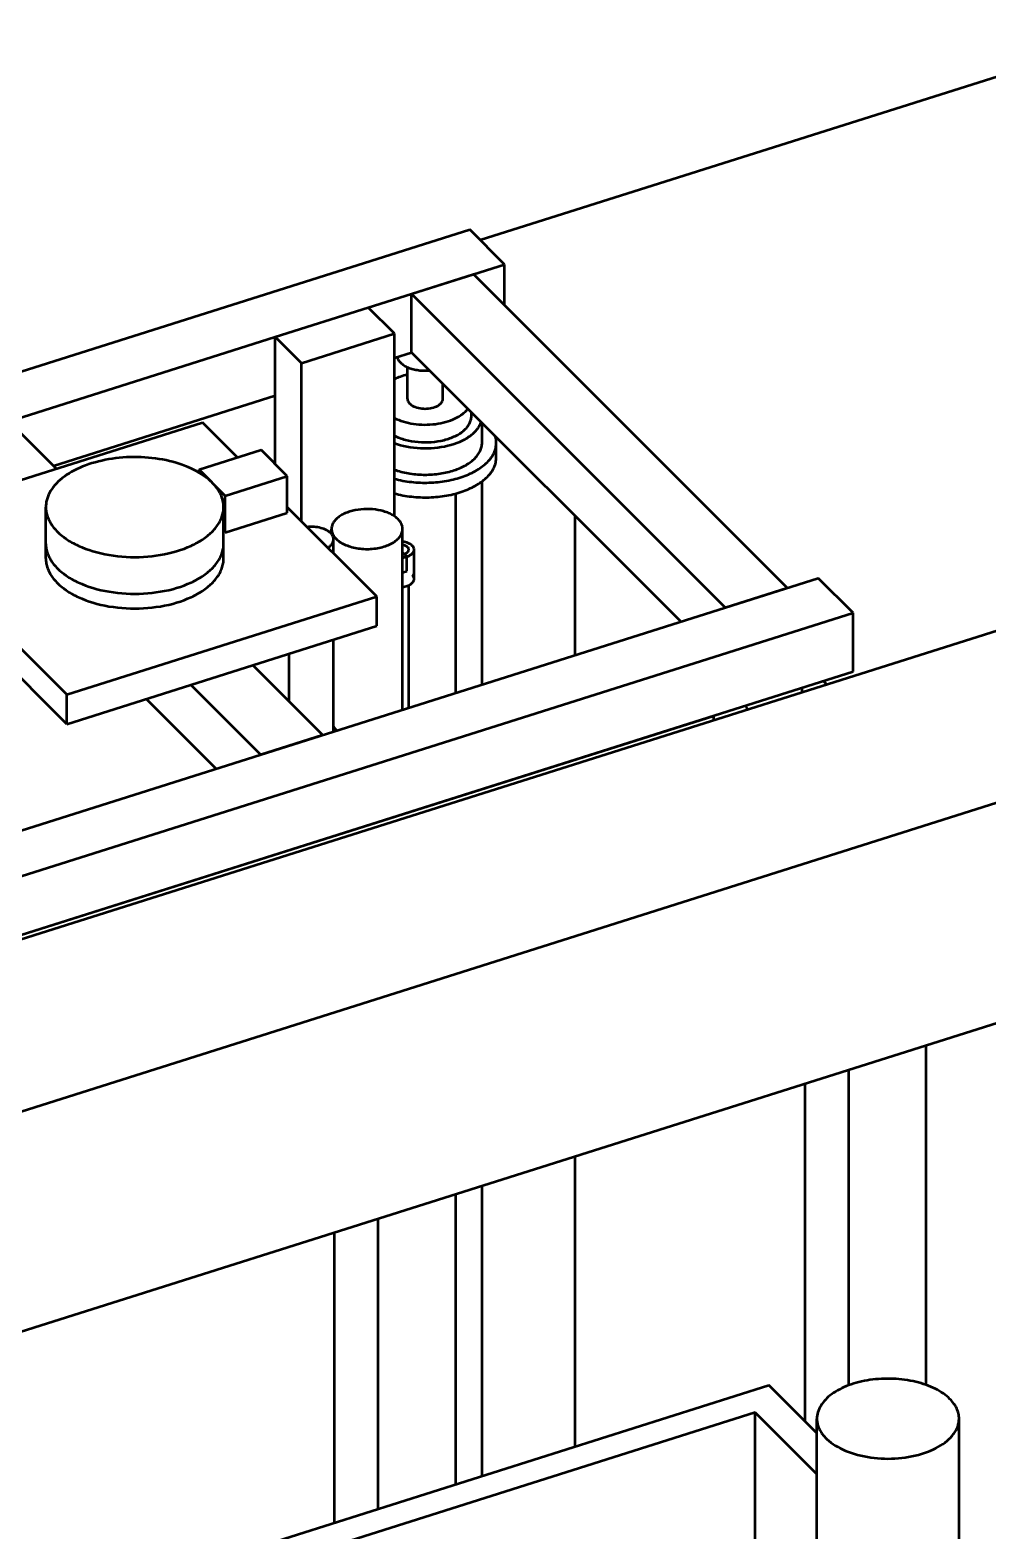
# Model space of a CAD drawing. Header units: millimetres. Extents: x 0 to 1800, y -680 to 297.
# Drawn here: x 330.96 to 340.69, y 106.48 to 121.73 of the extents above; entities that cross this region are included whole.
import ezdxf

# ---------------------------------------------------------------- set-up
doc = ezdxf.new("R2010")
doc.units = ezdxf.units.MM
doc.layers.add('OUTLINE', color=7, linetype='Continuous', lineweight=50)

# ---------------------------------------------------------------- blocks, each defined once
blk = doc.blocks.new('D-01_R03_1of1')
at = {"layer": 'OUTLINE'}
for p, q in [((319.74256, 108.96365), (380.16338, 128.09236)), ((319.74256, 107.21519), (381.49081, 126.76415)), ((335.53532, 119.59352), (356.8056, 126.32751)), ((297.95147, 98.0783), (381.49081, 124.52613)), ((324.73106, 116.31286), (335.42913, 119.69978)), ((335.78311, 119.34559), (335.42913, 119.69978)), ((334.39865, 118.90728), (335.78311, 119.34559)), ((335.78311, 118.93114), (335.78311, 119.34559)), ((334.83916, 119.04674), (335.46846, 119.24597)), ((338.65428, 116.05829), (335.46846, 119.24597)), ((338.02498, 115.85906), (334.83916, 119.04674)), ((334.83916, 118.44994), (334.83916, 119.04674)), ((333.4547, 118.60844), (334.39865, 118.90728)), ((334.66414, 118.64164), (334.39865, 118.90728)), ((325.08504, 115.95867), (333.4547, 118.60844)), ((333.72019, 118.3428), (333.4547, 118.60844)), ((333.4547, 117.31536), (333.4547, 118.60844)), ((333.72019, 118.3428), (334.66414, 118.64164)), ((334.66414, 116.78631), (334.66414, 118.64164)), ((334.66414, 118.39453), (334.83916, 118.44994)), ((337.57189, 115.71561), (334.83916, 118.44994)), ((333.72019, 116.73474), (333.72019, 118.3428)), ((334.79631, 117.98064), (334.79631, 118.30135)), ((335.15732, 117.98064), (335.15732, 118.13159)), ((331.20182, 117.29839), (333.4547, 118.01163)), ((331.23013, 117.27005), (330.74872, 117.75175)), ((335.44613, 117.8016), (335.44613, 117.84261)), ((329.56879, 116.74408), (332.71528, 117.74024)), ((333.07103, 117.38428), (332.71528, 117.74024)), ((335.55444, 117.53304), (335.55444, 117.73424)), ((332.68086, 117.26075), (333.31016, 117.45999)), ((333.57565, 117.19434), (333.31016, 117.45999)), ((335.69884, 117.38384), (335.69884, 117.53304)), ((332.94635, 116.99511), (332.68086, 117.26075)), ((332.68086, 117.22903), (332.68086, 117.26075)), ((332.94635, 116.99511), (333.57565, 117.19434)), ((333.57565, 116.82134), (333.57565, 117.19434)), ((335.55695, 115.0777), (335.55695, 117.14191)), ((332.94635, 116.62211), (332.94635, 116.99511)), ((335.28655, 114.9921), (335.28655, 117.01675)), ((331.12445, 116.50589), (331.12445, 116.8789)), ((332.92951, 116.50589), (332.92951, 116.8789)), ((334.48518, 115.9693), (333.57565, 116.87936)), ((331.33869, 114.97315), (329.56879, 116.74408)), ((332.94635, 116.62211), (333.57565, 116.82134)), ((336.5009, 115.37655), (336.5009, 116.78723)), ((332.94635, 116.62211), (332.92951, 116.63896)), ((334.02584, 116.60411), (334.02584, 116.6562)), ((334.04612, 116.40862), (334.04612, 116.55149)), ((334.74786, 114.82155), (334.74786, 116.6562)), ((331.33869, 114.67474), (329.56879, 116.44568)), ((331.12445, 116.35669), (331.12445, 116.50589)), ((332.92951, 116.35669), (332.92951, 116.50589)), ((334.76443, 116.40274), (334.74786, 116.41931)), ((334.74786, 116.36252), (334.79098, 116.37617)), ((334.79098, 116.37617), (334.76443, 116.40274)), ((334.79098, 116.22697), (334.79098, 116.37617)), ((334.86459, 116.14861), (334.86459, 116.44701)), ((334.74786, 116.21332), (334.79098, 116.22697)), ((328.27086, 112.77099), (338.96893, 116.1579)), ((334.81044, 114.84136), (334.81044, 116.08516)), ((339.32291, 115.80372), (338.96893, 116.1579)), ((331.33869, 114.97315), (334.48518, 115.9693)), ((334.48518, 115.6709), (334.48518, 115.9693)), ((338.02498, 115.85906), (338.65428, 116.05829)), ((328.62484, 112.4168), (339.32291, 115.80372)), ((339.32291, 115.20691), (339.32291, 115.80372)), ((331.33869, 114.67474), (334.48518, 115.6709)), ((334.04612, 114.59938), (334.04612, 115.53189)), ((333.59485, 114.90395), (333.59485, 115.38903)), ((328.62484, 111.82), (339.32291, 115.20691)), ((333.93454, 114.56406), (333.22658, 115.27244)), ((333.30524, 114.36483), (332.59728, 115.07321)), ((338.80543, 114.99879), (338.80543, 115.04308)), ((339.05447, 115.07763), (339.02085, 115.11128)), ((331.33869, 114.67474), (331.33869, 114.97315)), ((332.85215, 114.22139), (332.14419, 114.92976)), ((330.04076, 112.26826), (337.90699, 114.75864)), ((337.90699, 114.71435), (337.90699, 114.75864)), ((333.30524, 114.36483), (333.93454, 114.56406)), ((340.06528, 107.95903), (340.06528, 111.41117)), ((339.27866, 107.95543), (339.27866, 111.16213)), ((338.83619, 107.58731), (338.83619, 111.02205)), ((336.5009, 107.33366), (336.5009, 110.28272)), ((335.55695, 107.03481), (335.55695, 109.98387)), ((335.28655, 106.94921), (335.28655, 109.89827)), ((334.05745, 106.56009), (334.05745, 109.50914)), ((334.49993, 106.70017), (334.49993, 109.64923)), ((332.17447, 105.96395), (338.46746, 107.95625)), ((338.95487, 107.46856), (338.46746, 107.95625)), ((338.3298, 107.67955), (332.66611, 105.88647)), ((338.95487, 107.05411), (338.3298, 107.67955)), ((338.3298, 104.64889), (338.3298, 107.67955)), ((338.95487, 106.12444), (338.95487, 107.61646)), ((340.39891, 106.12444), (340.39891, 107.61646))]:
    blk.add_line(p, q, dxfattribs=at)
for points in [[(334.69146, 118.40318), (334.69399, 118.39533), (334.6972, 118.38756), (334.70109, 118.37988), (334.70563, 118.37233), (334.71084, 118.36491), (334.71668, 118.35764), (334.72315, 118.35054), (334.73023, 118.34363), (334.7379, 118.33692), (334.74615, 118.33043), (334.75496, 118.32418), (334.7643, 118.31818), (334.77415, 118.31244), (334.78449, 118.30698), (334.79529, 118.30182), (334.80653, 118.29696), (334.81818, 118.29241), (334.83022, 118.28819), (334.8426, 118.28431), (334.85531, 118.28078), (334.86832, 118.2776), (334.88158, 118.27479), (334.89507, 118.27234), (334.90876, 118.27027), (334.92262, 118.26858), (334.9366, 118.26728), (334.95068, 118.26636), (334.96483, 118.26583), (334.979, 118.2657), (334.99317, 118.26596), (335.0073, 118.2666), (335.02135, 118.26764)], [(334.79631, 118.22447), (334.77837, 118.22001), (334.76077, 118.21513), (334.74355, 118.20985), (334.72674, 118.20416), (334.71036, 118.19808), (334.69445, 118.19163), (334.67903, 118.1848), (334.66414, 118.17762)], [(334.79631, 117.98064), (334.79653, 117.97566), (334.79718, 117.97068), (334.79827, 117.96573), (334.79978, 117.96082), (334.80172, 117.95596), (334.80409, 117.95115), (334.80686, 117.94641), (334.81005, 117.94176), (334.81364, 117.9372), (334.81763, 117.93275), (334.82673, 117.9242), (334.83729, 117.91619), (334.84918, 117.9088), (334.86231, 117.90211), (334.87653, 117.89617), (334.89173, 117.89104), (334.90774, 117.88678), (334.92442, 117.88342), (334.9416, 117.881), (334.95913, 117.87954), (334.97682, 117.87905), (334.99451, 117.87954), (335.01203, 117.881), (335.02922, 117.88342), (335.0459, 117.88678), (335.06191, 117.89104), (335.0771, 117.89617), (335.09133, 117.90211), (335.10446, 117.9088), (335.11635, 117.91619), (335.1269, 117.9242), (335.13601, 117.93275), (335.13999, 117.9372), (335.14358, 117.94176), (335.14677, 117.94641), (335.14955, 117.95115), (335.15191, 117.95596), (335.15386, 117.96082), (335.15537, 117.96573), (335.15646, 117.97068), (335.15711, 117.97566), (335.15732, 117.98064)], [(334.66414, 117.78366), (334.68551, 117.77354), (334.70791, 117.76416), (334.73126, 117.75554), (334.75548, 117.74772), (334.78049, 117.74072), (334.80619, 117.73457), (334.8325, 117.7293), (334.85932, 117.72491), (334.88655, 117.72143), (334.9141, 117.71887), (334.94188, 117.71723), (334.96977, 117.71653), (334.9977, 117.71676), (335.02555, 117.71792), (335.05322, 117.72002), (335.08063, 117.72304), (335.10767, 117.72697), (335.13425, 117.7318), (335.16026, 117.73751), (335.18563, 117.74408), (335.21026, 117.75149), (335.23406, 117.75971), (335.25696, 117.76871), (335.27886, 117.77847), (335.29969, 117.78894), (335.31937, 117.80008), (335.33785, 117.81187), (335.35504, 117.82426), (335.3709, 117.8372), (335.38536, 117.85064), (335.39838, 117.86455), (335.4099, 117.87887)], [(334.66414, 117.60462), (334.67691, 117.59842), (334.69008, 117.59249), (334.70361, 117.58683), (334.7175, 117.58144), (334.73172, 117.57634), (334.74626, 117.57153), (334.76109, 117.56701), (334.77621, 117.5628), (334.80719, 117.55531), (334.83906, 117.54909), (334.87163, 117.54417), (334.90475, 117.54059), (334.93823, 117.53835), (334.97192, 117.53747), (335.00564, 117.53795), (335.0392, 117.5398), (335.07244, 117.543), (335.10519, 117.54753), (335.13728, 117.55337), (335.16853, 117.5605), (335.1838, 117.56453), (335.1988, 117.56887), (335.21352, 117.57351), (335.22792, 117.57844), (335.24201, 117.58367), (335.25575, 117.58917), (335.26913, 117.59495), (335.28213, 117.60099), (335.29474, 117.60729), (335.30694, 117.61385), (335.31871, 117.62065), (335.33004, 117.62768), (335.34092, 117.63493), (335.35132, 117.6424), (335.36124, 117.65008), (335.37067, 117.65795), (335.37958, 117.66601), (335.38798, 117.67424), (335.39584, 117.68264), (335.40317, 117.69119), (335.40994, 117.69988), (335.41615, 117.7087), (335.4218, 117.71765), (335.42687, 117.7267), (335.43136, 117.73585), (335.43527, 117.74508), (335.43858, 117.75439), (335.44129, 117.76376), (335.44341, 117.77318), (335.44492, 117.78263), (335.44583, 117.79211), (335.44613, 117.8016)], [(334.66414, 117.52825), (334.6945, 117.51797), (334.72593, 117.50877), (334.7583, 117.50066), (334.7915, 117.49368), (334.82539, 117.48787), (334.85985, 117.48323), (334.89475, 117.4798), (334.92996, 117.47757), (334.96535, 117.47656), (335.00078, 117.47678), (335.03612, 117.47822), (335.07124, 117.48087), (335.106, 117.48473), (335.14028, 117.48979), (335.17394, 117.49601), (335.20685, 117.50339), (335.23891, 117.51189), (335.26997, 117.52148), (335.29994, 117.53212), (335.32869, 117.54378), (335.35611, 117.55641), (335.36929, 117.56307), (335.38211, 117.56996), (335.39454, 117.57706), (335.40658, 117.58438), (335.41821, 117.5919), (335.42943, 117.59962), (335.44023, 117.60753), (335.45058, 117.61562), (335.4605, 117.62388), (335.46995, 117.63232), (335.47895, 117.64091), (335.48747, 117.64965), (335.49551, 117.65854), (335.50306, 117.66756), (335.51012, 117.67671), (335.51667, 117.68597), (335.52272, 117.69535), (335.52825, 117.70482), (335.53326, 117.71439), (335.53776, 117.72403), (335.54172, 117.73375), (335.54515, 117.74354)], [(335.69884, 117.53304), (335.69823, 117.54972), (335.69641, 117.56637), (335.69337, 117.58296), (335.68913, 117.59947)], [(334.66414, 117.16674), (334.68482, 117.16138), (334.70579, 117.15638), (334.72703, 117.15175), (334.74851, 117.14751), (334.77023, 117.14365), (334.79215, 117.14018), (334.81426, 117.13709), (334.83652, 117.13441), (334.85893, 117.13211), (334.88145, 117.13022), (334.90407, 117.12873), (334.92676, 117.12764), (334.9495, 117.12695), (334.97227, 117.12667), (334.99504, 117.12679), (335.01779, 117.12732), (335.04051, 117.12824), (335.06316, 117.12958), (335.08572, 117.13131), (335.10818, 117.13344), (335.1305, 117.13597), (335.15267, 117.1389), (335.17467, 117.14222), (335.19647, 117.14592), (335.21805, 117.15001), (335.23939, 117.15449), (335.26048, 117.15933), (335.28127, 117.16456), (335.30177, 117.17014), (335.32194, 117.17609), (335.34177, 117.18239), (335.36124, 117.18905), (335.38032, 117.19604), (335.399, 117.20337), (335.41726, 117.21103), (335.43509, 117.21901), (335.45246, 117.2273), (335.46935, 117.23589), (335.48576, 117.24478), (335.50165, 117.25396), (335.51703, 117.26341), (335.53187, 117.27314), (335.54616, 117.28312), (335.55988, 117.29335), (335.57302, 117.30382), (335.58556, 117.31451), (335.59751, 117.32543), (335.60883, 117.33655), (335.61953, 117.34786), (335.62958, 117.35936), (335.63899, 117.37103), (335.64774, 117.38287), (335.65582, 117.39485), (335.66322, 117.40697), (335.66994, 117.41922), (335.67598, 117.43158), (335.68131, 117.44404), (335.68595, 117.45659), (335.68988, 117.46921), (335.6931, 117.4819), (335.69561, 117.49464), (335.69741, 117.50742), (335.69848, 117.52022), (335.69884, 117.53304)], [(334.66414, 117.25969), (334.68057, 117.25395), (334.69733, 117.24853), (334.71441, 117.24342), (334.73179, 117.23864), (334.74943, 117.23419), (334.76733, 117.23007), (334.78547, 117.22629), (334.80382, 117.22286), (334.82237, 117.21977), (334.84109, 117.21704), (334.85996, 117.21466), (334.87896, 117.21264), (334.89807, 117.21097), (334.91727, 117.20967), (334.93654, 117.20873), (334.95585, 117.20815), (334.97518, 117.20794), (334.99452, 117.20809), (335.01384, 117.2086), (335.03311, 117.20948), (335.05232, 117.21073), (335.07145, 117.21233), (335.09047, 117.21429), (335.10937, 117.21661), (335.12811, 117.21929), (335.14669, 117.22231), (335.16507, 117.22569), (335.18325, 117.22941), (335.20119, 117.23347), (335.21888, 117.23786), (335.2363, 117.24259), (335.25343, 117.24764), (335.27025, 117.25301), (335.28674, 117.2587), (335.30289, 117.26469), (335.31867, 117.27098), (335.33406, 117.27757), (335.34905, 117.28444), (335.36363, 117.2916), (335.37777, 117.29902), (335.39147, 117.30671), (335.4047, 117.31464), (335.41745, 117.32283), (335.4297, 117.33125), (335.44145, 117.33989), (335.45268, 117.34876), (335.46337, 117.35782), (335.47352, 117.36709), (335.48311, 117.37654), (335.49213, 117.38617), (335.50058, 117.39596), (335.50844, 117.4059), (335.5157, 117.41599), (335.52236, 117.42621), (335.52841, 117.43655), (335.53384, 117.447), (335.53865, 117.45754), (335.54282, 117.46817), (335.54636, 117.47887), (335.54927, 117.48963), (335.55153, 117.50044), (335.55314, 117.51128), (335.55411, 117.52215), (335.55444, 117.53304)], [(332.81361, 117.12793), (332.79477, 117.14591), (332.77464, 117.16343), (332.75324, 117.18047), (332.73063, 117.19701), (332.70682, 117.213), (332.68187, 117.22843), (332.65581, 117.24328), (332.62869, 117.25751), (332.60055, 117.27109), (332.57145, 117.28402), (332.54143, 117.29627), (332.51054, 117.30781), (332.47883, 117.31862), (332.44637, 117.32869), (332.41319, 117.33801), (332.37936, 117.34655), (332.34494, 117.3543), (332.30998, 117.36125), (332.27455, 117.36738), (332.23869, 117.37269), (332.20248, 117.37717), (332.16598, 117.38081), (332.12923, 117.3836), (332.09232, 117.38553), (332.05529, 117.38662), (332.01822, 117.38684), (331.98116, 117.38621), (331.94418, 117.38472), (331.90734, 117.38238), (331.87071, 117.37919), (331.83433, 117.37516), (331.79828, 117.37029), (331.76262, 117.36459), (331.7274, 117.35807), (331.69269, 117.35074), (331.65854, 117.34261), (331.62501, 117.3337), (331.59216, 117.32403), (331.56005, 117.3136), (331.52872, 117.30244), (331.49824, 117.29057), (331.46864, 117.278), (331.43999, 117.26475), (331.41233, 117.25086), (331.38571, 117.23634), (331.36017, 117.22121), (331.33575, 117.20551), (331.3125, 117.18926), (331.29046, 117.17248), (331.26965, 117.15521), (331.25013, 117.13747), (331.23192, 117.11929), (331.21505, 117.10071), (331.19955, 117.08176), (331.18544, 117.06246), (331.17276, 117.04285), (331.16151, 117.02297), (331.15173, 117.00284), (331.14739, 116.9927), (331.14343, 116.9825), (331.13983, 116.97227), (331.13661, 116.96199), (331.13377, 116.95168), (331.1313, 116.94134), (331.12921, 116.93098), (331.1275, 116.92059), (331.12617, 116.91018), (331.12521, 116.89976), (331.12464, 116.88933), (331.12445, 116.8789)], [(334.66414, 117.01754), (334.68482, 117.01217), (334.70579, 117.00718), (334.72703, 117.00255), (334.74851, 116.99831), (334.77023, 116.99445), (334.79215, 116.99098), (334.81426, 116.98789), (334.83652, 116.9852), (334.85893, 116.98291), (334.88145, 116.98102), (334.90407, 116.97953), (334.92676, 116.97844), (334.9495, 116.97775), (334.97227, 116.97747), (334.99504, 116.97759), (335.01779, 116.97811), (335.04051, 116.97904), (335.06316, 116.98038), (335.08572, 116.98211), (335.10818, 116.98424), (335.1305, 116.98677), (335.15267, 116.9897), (335.17467, 116.99301), (335.19647, 116.99672), (335.21805, 117.00081), (335.23939, 117.00528), (335.26048, 117.01013), (335.28127, 117.01535), (335.30177, 117.02094), (335.32194, 117.02689), (335.34177, 117.03319), (335.36124, 117.03985), (335.38032, 117.04684), (335.399, 117.05417), (335.41726, 117.06183), (335.43509, 117.0698), (335.45246, 117.0781), (335.46935, 117.08669), (335.48576, 117.09558), (335.50165, 117.10476), (335.51703, 117.11421), (335.53187, 117.12393), (335.54616, 117.13392), (335.55988, 117.14415), (335.57302, 117.15461), (335.58556, 117.16531), (335.59751, 117.17622), (335.60883, 117.18734), (335.61953, 117.19866), (335.62958, 117.21016), (335.63899, 117.22183), (335.64774, 117.23367), (335.65582, 117.24565), (335.66322, 117.25777), (335.66994, 117.27002), (335.67598, 117.28238), (335.68131, 117.29484), (335.68595, 117.30739), (335.68988, 117.32001), (335.6931, 117.3327), (335.69561, 117.34544), (335.69741, 117.35822), (335.69848, 117.37102), (335.69884, 117.38384)], [(332.92951, 116.8789), (332.92905, 116.89516), (332.92766, 116.91141), (332.92535, 116.92762), (332.92212, 116.94379), (332.91797, 116.95989), (332.9129, 116.9759), (332.90693, 116.99182), (332.90006, 117.00762), (332.89228, 117.02328), (332.88363, 117.0388), (332.87409, 117.05416), (332.86369, 117.06934), (332.85242, 117.08432), (332.84031, 117.09909), (332.82737, 117.11363), (332.81361, 117.12793)], [(331.12445, 116.8789), (331.12472, 116.86643), (331.12554, 116.85397), (331.1269, 116.84153), (331.1288, 116.82911), (331.13124, 116.81672), (331.13422, 116.80436), (331.13774, 116.79205), (331.1418, 116.7798), (331.14638, 116.7676), (331.1515, 116.75547), (331.15715, 116.74341), (331.16332, 116.73144), (331.17001, 116.71956), (331.17721, 116.70777), (331.18493, 116.69608), (331.19315, 116.68451), (331.20188, 116.67305), (331.21111, 116.66171), (331.22082, 116.65051), (331.23102, 116.63944), (331.2417, 116.62852), (331.25286, 116.61775), (331.26448, 116.60713), (331.27656, 116.59668), (331.28909, 116.5864), (331.30206, 116.5763), (331.31548, 116.56638), (331.32932, 116.55664), (331.34358, 116.5471), (331.35825, 116.53777), (331.37333, 116.52863), (331.3888, 116.51971), (331.40465, 116.511), (331.42088, 116.50252), (331.43747, 116.49426), (331.45442, 116.48623), (331.48935, 116.47089), (331.52556, 116.45654), (331.56299, 116.4432), (331.60153, 116.43091), (331.6411, 116.4197), (331.6816, 116.40959), (331.72293, 116.40062), (331.76499, 116.3928), (331.80769, 116.38615), (331.85091, 116.38069), (331.89455, 116.37642), (331.93852, 116.37337), (331.9827, 116.37154), (332.02698, 116.37093), (332.07127, 116.37154), (332.11545, 116.37337), (332.15941, 116.37642), (332.20306, 116.38069), (332.24628, 116.38615), (332.28897, 116.3928), (332.33104, 116.40062), (332.37237, 116.40959), (332.41286, 116.4197), (332.45243, 116.43091), (332.49098, 116.4432), (332.5284, 116.45654), (332.56462, 116.47089), (332.59954, 116.48623), (332.61649, 116.49426), (332.63308, 116.50252), (332.64931, 116.511), (332.66517, 116.51971), (332.68064, 116.52863), (332.69571, 116.53777), (332.71039, 116.5471), (332.72465, 116.55664), (332.73849, 116.56638), (332.7519, 116.5763), (332.76488, 116.5864), (332.77741, 116.59668), (332.78949, 116.60713), (332.80111, 116.61775), (332.81226, 116.62852), (332.82294, 116.63944), (332.83314, 116.65051), (332.84286, 116.66171), (332.85208, 116.67305), (332.86081, 116.68451), (332.86904, 116.69608), (332.87675, 116.70777), (332.88396, 116.71956), (332.89065, 116.73144), (332.89682, 116.74341), (332.90246, 116.75547), (332.90758, 116.7676), (332.91217, 116.7798), (332.91623, 116.79205), (332.91974, 116.80436), (332.92273, 116.81672), (332.92517, 116.82911), (332.92707, 116.84153), (332.92843, 116.85397), (332.92924, 116.86643), (332.92951, 116.8789)], [(334.7015, 116.75582), (334.69397, 116.76301), (334.68591, 116.77001), (334.67736, 116.77683), (334.66831, 116.78344), (334.65879, 116.78984), (334.6488, 116.79602), (334.63838, 116.80195), (334.62753, 116.80764), (334.61628, 116.81308), (334.60464, 116.81825), (334.59263, 116.82315), (334.58027, 116.82776), (334.56759, 116.83209), (334.5546, 116.83612), (334.54133, 116.83985), (334.5278, 116.84326), (334.50005, 116.84914), (334.47154, 116.85372), (334.44245, 116.85697), (334.41299, 116.85886), (334.38335, 116.85938), (334.35373, 116.85853), (334.32434, 116.85632), (334.29537, 116.85276), (334.26702, 116.84787), (334.23947, 116.84169), (334.22606, 116.83812), (334.21292, 116.83425), (334.20008, 116.83008), (334.18755, 116.82562), (334.17535, 116.82087), (334.16352, 116.81584), (334.15206, 116.81054), (334.14099, 116.80499), (334.13034, 116.79918), (334.12012, 116.79313), (334.11036, 116.78685), (334.10106, 116.78035), (334.09224, 116.77363), (334.08392, 116.76673), (334.07611, 116.75963), (334.06883, 116.75236), (334.06208, 116.74493), (334.05588, 116.73735), (334.05024, 116.72963), (334.04516, 116.72178), (334.04066, 116.71383), (334.03675, 116.70578), (334.03343, 116.69764), (334.0307, 116.68944), (334.02858, 116.68118), (334.02706, 116.67288), (334.02614, 116.66455), (334.02584, 116.6562)], [(334.01714, 116.61375), (334.00794, 116.62217), (333.99762, 116.63016), (333.98621, 116.63767), (333.97381, 116.64466), (333.96048, 116.65109), (333.9463, 116.65691), (333.93136, 116.6621), (333.91575, 116.66661), (333.89956, 116.67043), (333.88289, 116.67353), (333.86584, 116.67589), (333.84853, 116.6775), (333.83104, 116.67835), (333.81348, 116.67843), (333.79597, 116.67774), (333.77861, 116.67628)], [(334.74786, 116.6562), (334.74768, 116.66271), (334.74712, 116.66921), (334.7462, 116.67569), (334.74491, 116.68216), (334.74122, 116.695), (334.73608, 116.70769), (334.72951, 116.72016), (334.72153, 116.73238), (334.71218, 116.74428), (334.7015, 116.75582)], [(333.98822, 116.46655), (334.00131, 116.47554), (334.0073, 116.48028), (334.0129, 116.48517), (334.01809, 116.4902), (334.02287, 116.49535), (334.02722, 116.50063), (334.03114, 116.50601), (334.03462, 116.51148), (334.03765, 116.51704), (334.04023, 116.52267), (334.04234, 116.52836), (334.04399, 116.5341), (334.04517, 116.53988), (334.04588, 116.54568), (334.04612, 116.55149)], [(334.04612, 116.55149), (334.04565, 116.55962), (334.04427, 116.56772), (334.04196, 116.57575), (334.03875, 116.58367), (334.03464, 116.59147), (334.02966, 116.5991), (334.02382, 116.60654), (334.01714, 116.61375)], [(334.02584, 116.6562), (334.02627, 116.64623), (334.02758, 116.63629), (334.02975, 116.62639), (334.03278, 116.61656), (334.03666, 116.60683), (334.04138, 116.59722), (334.04694, 116.58775), (334.05332, 116.57844), (334.0605, 116.56933), (334.06847, 116.56042), (334.0772, 116.55174), (334.08668, 116.54332), (334.09688, 116.53516), (334.10779, 116.5273), (334.11936, 116.51975), (334.13158, 116.51253), (334.14441, 116.50565), (334.15783, 116.49914), (334.1718, 116.493), (334.18628, 116.48726), (334.20125, 116.48192), (334.21667, 116.47701), (334.2325, 116.47252), (334.2487, 116.46848), (334.26523, 116.46489), (334.28206, 116.46176), (334.29913, 116.4591), (334.31642, 116.45692), (334.33388, 116.45521), (334.35147, 116.45399), (334.36914, 116.45326), (334.38685, 116.45301), (334.40457, 116.45326), (334.42224, 116.45399), (334.43982, 116.45521), (334.45728, 116.45692), (334.47457, 116.4591), (334.49165, 116.46176), (334.50847, 116.46489), (334.525, 116.46848), (334.5412, 116.47252), (334.55703, 116.47701), (334.57245, 116.48192), (334.58742, 116.48726), (334.60191, 116.493), (334.61587, 116.49914), (334.62929, 116.50565), (334.64213, 116.51253), (334.65434, 116.51975), (334.66592, 116.5273), (334.67682, 116.53516), (334.68702, 116.54332), (334.6965, 116.55174), (334.70524, 116.56042), (334.7132, 116.56933), (334.72038, 116.57844), (334.72676, 116.58775), (334.73232, 116.59722), (334.73704, 116.60683), (334.74093, 116.61656), (334.74396, 116.62639), (334.74612, 116.63629), (334.74743, 116.64623), (334.74786, 116.6562)], [(334.84604, 116.48686), (334.83766, 116.49427), (334.82791, 116.50114), (334.81689, 116.50737), (334.80475, 116.51289), (334.79162, 116.51764), (334.77765, 116.52157), (334.76301, 116.52463), (334.74786, 116.52678)], [(331.12445, 116.50589), (331.12472, 116.49343), (331.12554, 116.48097), (331.1269, 116.46852), (331.1288, 116.4561), (331.13124, 116.44371), (331.13422, 116.43136), (331.13774, 116.41905), (331.1418, 116.40679), (331.14638, 116.3946), (331.1515, 116.38247), (331.15715, 116.37041), (331.16332, 116.35844), (331.17001, 116.34655), (331.17721, 116.33476), (331.18493, 116.32308), (331.19315, 116.3115), (331.20188, 116.30004), (331.21111, 116.28871), (331.22082, 116.2775), (331.23102, 116.26644), (331.2417, 116.25552), (331.25286, 116.24474), (331.26448, 116.23413), (331.27656, 116.22368), (331.28909, 116.2134), (331.30206, 116.2033), (331.31548, 116.19337), (331.32932, 116.18364), (331.34358, 116.1741), (331.35825, 116.16476), (331.37333, 116.15563), (331.3888, 116.1467), (331.40465, 116.138), (331.42088, 116.12951), (331.43747, 116.12125), (331.45442, 116.11323), (331.48935, 116.09789), (331.52556, 116.08353), (331.56299, 116.07019), (331.60153, 116.0579), (331.6411, 116.04669), (331.6816, 116.03659), (331.72293, 116.02762), (331.76499, 116.0198), (331.80769, 116.01315), (331.85091, 116.00768), (331.89455, 116.00342), (331.93852, 116.00037), (331.9827, 115.99854), (332.02698, 115.99792), (332.07127, 115.99854), (332.11545, 116.00037), (332.15941, 116.00342), (332.20306, 116.00768), (332.24628, 116.01315), (332.28897, 116.0198), (332.33104, 116.02762), (332.37237, 116.03659), (332.41286, 116.04669), (332.45243, 116.0579), (332.49098, 116.07019), (332.5284, 116.08353), (332.56462, 116.09789), (332.59954, 116.11323), (332.61649, 116.12125), (332.63308, 116.12951), (332.64931, 116.138), (332.66517, 116.1467), (332.68064, 116.15563), (332.69571, 116.16476), (332.71039, 116.1741), (332.72465, 116.18364), (332.73849, 116.19337), (332.7519, 116.2033), (332.76488, 116.2134), (332.77741, 116.22368), (332.78949, 116.23413), (332.80111, 116.24474), (332.81226, 116.25552), (332.82294, 116.26644), (332.83314, 116.2775), (332.84286, 116.28871), (332.85208, 116.30004), (332.86081, 116.3115), (332.86904, 116.32308), (332.87675, 116.33476), (332.88396, 116.34655), (332.89065, 116.35844), (332.89682, 116.37041), (332.90246, 116.38247), (332.90758, 116.3946), (332.91217, 116.40679), (332.91623, 116.41905), (332.91974, 116.43136), (332.92273, 116.44371), (332.92517, 116.4561), (332.92707, 116.46852), (332.92843, 116.48097), (332.92924, 116.49343), (332.92951, 116.50589)], [(334.79885, 116.47191), (334.79438, 116.47593), (334.78927, 116.4797), (334.78355, 116.48318), (334.77729, 116.48635), (334.77053, 116.48917), (334.76333, 116.49163), (334.75575, 116.4937), (334.74786, 116.49536)], [(334.74786, 116.39866), (334.75633, 116.40046), (334.76443, 116.40274)], [(334.74786, 116.36724), (334.75908, 116.36874), (334.77006, 116.37074), (334.78071, 116.37322), (334.79098, 116.37617)], [(334.76443, 116.40274), (334.77193, 116.40539), (334.77893, 116.40845), (334.78536, 116.41187), (334.79116, 116.41564), (334.79629, 116.4197), (334.80068, 116.42403), (334.80429, 116.42858), (334.80709, 116.43331), (334.80906, 116.43817), (334.81017, 116.44312), (334.81041, 116.4481), (334.80979, 116.45308), (334.8083, 116.45799), (334.80597, 116.4628), (334.8028, 116.46745), (334.79885, 116.47191)], [(334.79098, 116.37617), (334.79914, 116.37896), (334.80696, 116.38205), (334.8144, 116.38542), (334.82143, 116.38906), (334.82802, 116.39295), (334.83413, 116.39708), (334.83974, 116.40143), (334.84483, 116.40598), (334.84938, 116.41071), (334.85336, 116.41559), (334.85676, 116.42062), (334.85956, 116.42575), (334.86175, 116.43099), (334.86333, 116.43629), (334.86427, 116.44164), (334.86459, 116.44701)], [(334.86459, 116.44701), (334.86429, 116.45221), (334.8634, 116.45739), (334.86193, 116.46253), (334.85987, 116.4676), (334.85725, 116.47259), (334.85406, 116.47748), (334.85032, 116.48224), (334.84604, 116.48686)], [(331.12445, 116.35669), (331.12472, 116.34423), (331.12554, 116.33177), (331.1269, 116.31932), (331.1288, 116.3069), (331.13124, 116.29451), (331.13422, 116.28216), (331.13774, 116.26985), (331.1418, 116.25759), (331.14638, 116.2454), (331.1515, 116.23327), (331.15715, 116.22121), (331.16332, 116.20924), (331.17001, 116.19735), (331.17721, 116.18556), (331.18493, 116.17388), (331.19315, 116.1623), (331.20188, 116.15084), (331.21111, 116.13951), (331.22082, 116.1283), (331.23102, 116.11724), (331.2417, 116.10631), (331.25286, 116.09554), (331.26448, 116.08493), (331.27656, 116.07448), (331.28909, 116.0642), (331.30206, 116.05409), (331.31548, 116.04417), (331.32932, 116.03444), (331.34358, 116.0249), (331.35825, 116.01556), (331.37333, 116.00643), (331.3888, 115.9975), (331.40465, 115.9888), (331.42088, 115.98031), (331.43747, 115.97205), (331.45442, 115.96403), (331.48935, 115.94869), (331.52556, 115.93433), (331.56299, 115.92099), (331.60153, 115.9087), (331.6411, 115.89749), (331.6816, 115.88739), (331.72293, 115.87842), (331.76499, 115.87059), (331.80769, 115.86395), (331.85091, 115.85848), (331.89455, 115.85422), (331.93852, 115.85117), (331.9827, 115.84933), (332.02698, 115.84872), (332.07127, 115.84933), (332.11545, 115.85117), (332.15941, 115.85422), (332.20306, 115.85848), (332.24628, 115.86395), (332.28897, 115.87059), (332.33104, 115.87842), (332.37237, 115.88739), (332.41286, 115.89749), (332.45243, 115.9087), (332.49098, 115.92099), (332.5284, 115.93433), (332.56462, 115.94869), (332.59954, 115.96403), (332.61649, 115.97205), (332.63308, 115.98031), (332.64931, 115.9888), (332.66517, 115.9975), (332.68064, 116.00643), (332.69571, 116.01556), (332.71039, 116.0249), (332.72465, 116.03444), (332.73849, 116.04417), (332.7519, 116.05409), (332.76488, 116.0642), (332.77741, 116.07448), (332.78949, 116.08493), (332.80111, 116.09554), (332.81226, 116.10631), (332.82294, 116.11724), (332.83314, 116.1283), (332.84286, 116.13951), (332.85208, 116.15084), (332.86081, 116.1623), (332.86904, 116.17388), (332.87675, 116.18556), (332.88396, 116.19735), (332.89065, 116.20924), (332.89682, 116.22121), (332.90246, 116.23327), (332.90758, 116.2454), (332.91217, 116.25759), (332.91623, 116.26985), (332.91974, 116.28216), (332.92273, 116.29451), (332.92517, 116.3069), (332.92707, 116.31932), (332.92843, 116.33177), (332.92924, 116.34423), (332.92951, 116.35669)], [(334.74786, 116.06884), (334.75995, 116.07047), (334.77174, 116.07269), (334.78316, 116.07547), (334.7941, 116.07879), (334.8045, 116.08262), (334.81427, 116.08695), (334.82334, 116.09173), (334.83165, 116.09694), (334.83913, 116.10253), (334.84573, 116.10845), (334.85141, 116.11468), (334.8561, 116.12116), (334.85979, 116.12784), (334.86245, 116.13468), (334.86405, 116.14162), (334.86459, 116.14861)], [(334.86459, 116.14861), (334.86429, 116.15381), (334.8634, 116.15899), (334.86193, 116.16413), (334.85987, 116.1692), (334.85725, 116.17419), (334.85406, 116.17908), (334.85032, 116.18384), (334.84604, 116.18845)], [(338.23127, 114.86131), (338.23452, 114.85153), (338.23884, 114.84188), (338.2442, 114.8324), (338.25057, 114.82312)], [(334.04612, 114.64945), (334.05304, 114.63921), (334.06093, 114.6292), (334.06977, 114.61944), (334.07953, 114.60996)], [(340.30619, 107.81569), (340.29112, 107.83006), (340.27501, 107.84408), (340.2579, 107.85772), (340.2398, 107.87094), (340.22076, 107.88374), (340.2008, 107.89609), (340.17995, 107.90796), (340.15825, 107.91934), (340.13575, 107.93021), (340.11246, 107.94056), (340.08845, 107.95035), (340.06374, 107.95958), (340.03837, 107.96823), (340.0124, 107.97629), (339.98586, 107.98375), (339.95879, 107.99058), (339.93126, 107.99678), (339.90329, 108.00234), (339.87494, 108.00724), (339.84626, 108.01149), (339.81729, 108.01507), (339.78808, 108.01798), (339.75869, 108.02022), (339.72916, 108.02177), (339.69954, 108.02263), (339.66988, 108.02281), (339.64024, 108.02231), (339.61065, 108.02112), (339.58118, 108.01925), (339.55187, 108.01669), (339.52277, 108.01347), (339.49393, 108.00957), (339.4654, 108.00501), (339.43722, 107.99979), (339.40945, 107.99393), (339.38213, 107.98743), (339.35531, 107.9803), (339.32903, 107.97256), (339.30334, 107.96422), (339.27828, 107.95529), (339.25389, 107.94579), (339.23022, 107.93574), (339.2073, 107.92514), (339.18517, 107.91403), (339.16387, 107.90241), (339.14344, 107.89031), (339.1239, 107.87775), (339.1053, 107.86474), (339.08767, 107.85132), (339.07103, 107.8375), (339.05541, 107.82331), (339.04084, 107.80877), (339.02734, 107.79391), (339.01494, 107.77874), (339.00366, 107.76331), (338.99351, 107.74762), (338.98452, 107.73171), (338.97669, 107.71561), (338.97004, 107.69934), (338.96459, 107.68293), (338.96034, 107.66641), (338.9573, 107.64981), (338.95548, 107.63315), (338.95487, 107.61646)], [(340.39891, 107.61646), (340.39854, 107.62947), (340.39743, 107.64247), (340.39558, 107.65544), (340.393, 107.66837), (340.38968, 107.68125), (340.38563, 107.69406), (340.38085, 107.70679), (340.37535, 107.71943), (340.36913, 107.73197), (340.36221, 107.74438), (340.35458, 107.75667), (340.34625, 107.76881), (340.33724, 107.78079), (340.32755, 107.79261), (340.3172, 107.80424), (340.30619, 107.81569)], [(338.95487, 107.61646), (338.95508, 107.60648), (338.95574, 107.59652), (338.95682, 107.58656), (338.95834, 107.57662), (338.9603, 107.56671), (338.96268, 107.55683), (338.9655, 107.54698), (338.96874, 107.53718), (338.97241, 107.52742), (338.9765, 107.51771), (338.98102, 107.50807), (338.98596, 107.49849), (338.99131, 107.48898), (338.99707, 107.47955), (339.00325, 107.4702), (339.00983, 107.46094), (339.01681, 107.45178), (339.02419, 107.44271), (339.03196, 107.43374), (339.04012, 107.42489), (339.05759, 107.40754), (339.07655, 107.39069), (339.09695, 107.37438), (339.11876, 107.35865), (339.14191, 107.34355), (339.16634, 107.3291), (339.19201, 107.31535), (339.21884, 107.30232), (339.24678, 107.29005), (339.27576, 107.27857), (339.3057, 107.2679), (339.33653, 107.25806), (339.36818, 107.2491), (339.40058, 107.24101), (339.43365, 107.23383), (339.4673, 107.22758), (339.50145, 107.22226), (339.53603, 107.21789), (339.57095, 107.21448), (339.60612, 107.21204), (339.64146, 107.21057), (339.67689, 107.21008), (339.71232, 107.21057), (339.74766, 107.21204), (339.78283, 107.21448), (339.81775, 107.21789), (339.85233, 107.22226), (339.88648, 107.22758), (339.92013, 107.23383), (339.9532, 107.24101), (339.98559, 107.2491), (340.01725, 107.25806), (340.04808, 107.2679), (340.07802, 107.27857), (340.107, 107.29005), (340.13494, 107.30232), (340.16177, 107.31535), (340.18744, 107.3291), (340.21187, 107.34355), (340.23502, 107.35865), (340.25682, 107.37438), (340.27723, 107.39069), (340.29619, 107.40754), (340.31366, 107.42489), (340.32182, 107.43374), (340.32959, 107.44271), (340.33697, 107.45178), (340.34395, 107.46094), (340.35053, 107.4702), (340.35671, 107.47955), (340.36247, 107.48898), (340.36782, 107.49849), (340.37276, 107.50807), (340.37728, 107.51771), (340.38137, 107.52742), (340.38504, 107.53718), (340.38828, 107.54698), (340.3911, 107.55683), (340.39348, 107.56671), (340.39544, 107.57662), (340.39696, 107.58656), (340.39804, 107.59652), (340.3987, 107.60648), (340.39891, 107.61646)]]:
    blk.add_lwpolyline(points, dxfattribs=at)

msp = doc.modelspace()

# ---------------------------------------------------------------- block references
msp.add_blockref('D-01_R03_1of1', (0, 0))

doc.saveas('drawing.dxf')
